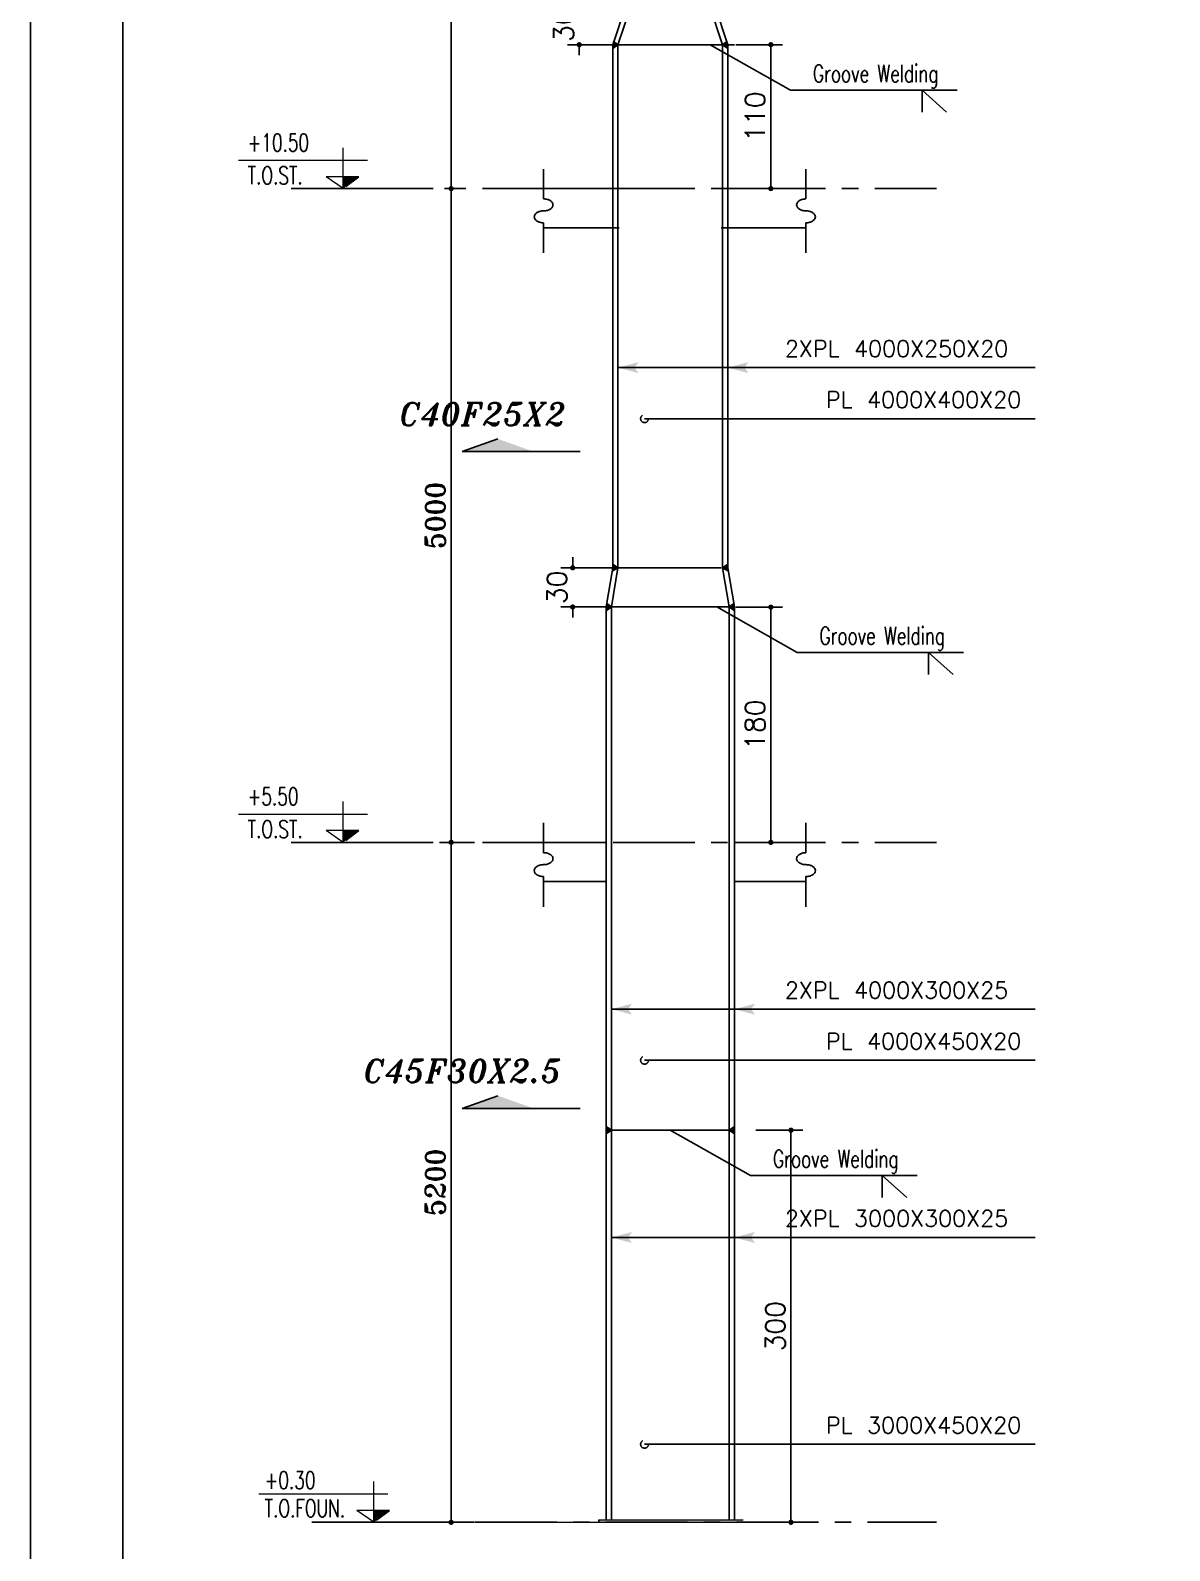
# Model space of a CAD drawing. Header units: inches. Extents: x 1387 to 2676, y -3554 to -2136.
# Drawn here: x 2520.25 to 2537.67, y -2344.64 to -2321.39 of the extents above; entities that cross this region are included whole.
import ezdxf

# ---------------------------------------------------------------- set-up
doc = ezdxf.new("R2010")
doc.units = ezdxf.units.IN
doc.header["$MEASUREMENT"] = 0
doc.linetypes.add('CENTER', pattern=[2, 1.25, -0.25, 0.25, -0.25])
doc.linetypes.add('HIDDEN', pattern=[0.375, 0.25, -0.125])
for name, color, linetype in [('1', 1, 'Continuous'), ('1R', 1, 'Continuous'), ('2H', 2, 'HIDDEN'), ('2Y', 2, 'Continuous'), ('3', 3, 'HIDDEN'), ('3G', 3, 'Continuous'), ('AXE', 1, 'CENTER'), ('COL-2', 3, 'Continuous'), ('D', 1, 'Continuous'), ('DIM', 8, 'Continuous'), ('Layer4', 118, 'Continuous'), ('LEVEL', 3, 'HIDDEN'), ('Pich', 2, 'Continuous')]:
    doc.layers.add(name, color=color, linetype=linetype)
doc.layers.add('2', color=2, linetype='Continuous', lineweight=9)
doc.styles.add('ITALICT', font='italict')
doc.styles.add('ROMANC', font='TXT.shx')
doc.styles.add('ROMANS', font='ROMANS')
doc.styles.add('ROMANT', font='romant')
doc.dimstyles.new('1-100', dxfattribs={"dimtxt": 0.3, "dimasz": 0.08, "dimexe": 0.18, "dimexo": 0.0625, "dimgap": 0.09, "dimtad": 1, "dimdec": 0, "dimlfac": 1000, "dimdsep": 46, "dimtxsty": 'ROMANT', "dimblk": 'DOT', "dimcen": 0.09, "dimclrd": 1, "dimclre": 1, "dimclrt": 3, "dimadec": 0, "dimazin": 0, "dimtfac": 1, "dimtdec": 0, "dimtix": 1, "dimtofl": 0, "dimtmove": 2, "dimatfit": 3, "dimldrblk": 'DOT', "dimfxl": 1, "dimtolj": 1, "dimarcsym": 0})
doc.dimstyles.new('1-50-2', dxfattribs={"dimtxt": 0.3, "dimasz": 0.08, "dimexe": 0.18, "dimexo": 0.0625, "dimgap": 0.09, "dimtad": 1, "dimdec": 0, "dimlfac": 500, "dimdsep": 46, "dimtxsty": 'ROMANT', "dimblk": 'DOT', "dimcen": 0.09, "dimclrd": 1, "dimclre": 1, "dimclrt": 3, "dimadec": 0, "dimazin": 0, "dimtfac": 1, "dimtdec": 0, "dimtix": 1, "dimtofl": 0, "dimtmove": 2, "dimatfit": 3, "dimldrblk": 'DOT', "dimfxl": 1, "dimtolj": 1, "dimarcsym": 0})

# ---------------------------------------------------------------- blocks, each defined once
blk = doc.blocks.new('DOT')
at = {"layer": 'DIM', "color": 0, "linetype": 'ByBlock'}
blk.add_line((-0.5, 0), (-1, 0), dxfattribs=at)
at = {"layer": 'DIM', "color": 0, "linetype": 'ByBlock', "const_width": 0.5}
blk.add_lwpolyline([(-0.25, 0, 1), (0.25, 0, 1)], format="xyb", close=True, dxfattribs=at)
blk = doc.blocks.new('*D1942')
at = {"layer": 'D', "color": 1, "lineweight": -2, "transparency": 16777216}
for p, q in [((2531.04, -2330.21), (2531.755, -2330.21)), ((2531.575, -2330.29), (2531.575, -2333.728)), ((2531.14, -2333.808), (2531.755, -2333.808))]:
    blk.add_line(p, q, dxfattribs=at)
at = {"layer": 'Defpoints', "color": 0, "transparency": 16777216}
for p in [(2530.978, -2330.21), (2531.078, -2333.808), (2531.575, -2333.808)]:
    blk.add_point(p, dxfattribs=at)
at = {"layer": 'D', "color": 1, "lineweight": -2, "transparency": 16777216, "xscale": 0.08, "yscale": 0.08, "zscale": 0.08}
for p, rotation in [((2531.575, -2330.21), 90), ((2531.575, -2333.808), 270)]:
    blk.add_blockref('DOT', p, dxfattribs=dict(at, rotation=rotation))
at = {"layer": 'D', "color": 2, "transparency": 16777216, "insert": (2531.335, -2332.009), "char_height": 0.3, "attachment_point": 5, "rotation": 90, "style": 'ROMANS'}
blk.add_mtext('\\A1;180', dxfattribs=at)
blk = doc.blocks.new('_Dot')
at = {"layer": 'DIM', "color": 0, "lineweight": -2}
blk.add_line((-0.5, 0), (-1, 0), dxfattribs=at)
at = {"layer": 'DIM', "color": 0, "const_width": 0.5}
blk.add_lwpolyline([(-0.25, 0, 1), (0.25, 0, 1)], format="xyb", close=True, dxfattribs=at)
blk = doc.blocks.new('*D1941')
at = {"layer": 'D', "color": 1, "lineweight": -2, "transparency": 16777216}
for p, q in [((2529.294, -2329.608), (2528.365, -2329.608)), ((2528.545, -2329.528), (2528.545, -2329.448)), ((2529.182, -2330.208), (2528.365, -2330.208)), ((2528.545, -2330.288), (2528.545, -2330.368))]:
    blk.add_line(p, q, dxfattribs=at)
at = {"layer": 'Defpoints', "color": 0, "transparency": 16777216}
for p in [(2529.356, -2329.608), (2528.545, -2330.208), (2529.245, -2330.208, -0.015)]:
    blk.add_point(p, dxfattribs=at)
at = {"layer": 'D', "color": 1, "lineweight": -2, "transparency": 16777216, "xscale": 0.08, "yscale": 0.08, "zscale": 0.08}
for p, rotation in [((2528.545, -2329.608), 270), ((2528.545, -2330.208), 90)]:
    blk.add_blockref('DOT', p, dxfattribs=dict(at, rotation=rotation))
at = {"layer": 'D', "color": 2, "transparency": 16777216, "insert": (2528.305, -2329.908), "char_height": 0.3, "attachment_point": 5, "rotation": 90, "style": 'ROMANS'}
blk.add_mtext('\\A1;30', dxfattribs=at)
blk = doc.blocks.new('*D1944')
at = {"layer": 'Defpoints', "color": 0, "transparency": 16777216}
for p in [(2526.525, -2315.808), (2526.686, -2315.808), (2526.525, -2323.808)]:
    blk.add_point(p, dxfattribs=at)
at = {"layer": 'Pich', "color": 1, "lineweight": -2, "transparency": 16777216}
for p, q in [((2526.587, -2315.808), (2526.866, -2315.808)), ((2526.686, -2323.728), (2526.686, -2315.888)), ((2526.587, -2323.808), (2526.866, -2323.808))]:
    blk.add_line(p, q, dxfattribs=at)
at = {"layer": 'Pich', "color": 1, "lineweight": -2, "transparency": 16777216, "xscale": 0.08, "yscale": 0.08, "zscale": 0.08}
for p, rotation in [((2526.686, -2315.808), 90), ((2526.686, -2323.808), 270)]:
    blk.add_blockref('DOT', p, dxfattribs=dict(at, rotation=rotation))
at = {"layer": 'Pich', "color": 3, "transparency": 16777216, "insert": (2526.446, -2319.808), "char_height": 0.3, "attachment_point": 5, "rotation": 90, "style": 'ROMANT'}
blk.add_mtext('\\A1;4000', dxfattribs=at)
blk = doc.blocks.new('*D1945')
at = {"layer": 'Defpoints', "color": 0, "transparency": 16777216}
for p in [(2526.686, -2323.808), (2526.686, -2333.808), (2526.686, -2333.808)]:
    blk.add_point(p, dxfattribs=at)
at = {"layer": 'Pich', "color": 1, "lineweight": -2, "transparency": 16777216}
for p, q in [((2526.749, -2323.808), (2526.866, -2323.808)), ((2526.686, -2323.888), (2526.686, -2333.728)), ((2526.749, -2333.808), (2526.866, -2333.808))]:
    blk.add_line(p, q, dxfattribs=at)
at = {"layer": 'Pich', "color": 1, "lineweight": -2, "transparency": 16777216, "xscale": 0.08, "yscale": 0.08, "zscale": 0.08}
for p, rotation in [((2526.686, -2323.808), 90), ((2526.686, -2333.808), 270)]:
    blk.add_blockref('DOT', p, dxfattribs=dict(at, rotation=rotation))
at = {"layer": 'Pich', "color": 3, "transparency": 16777216, "insert": (2526.446, -2328.808), "char_height": 0.3, "attachment_point": 5, "rotation": 90, "style": 'ROMANT'}
blk.add_mtext('\\A1;5000', dxfattribs=at)
blk = doc.blocks.new('*D1946')
at = {"layer": 'Defpoints', "color": 0, "transparency": 16777216}
for p in [(2527.106, -2333.808), (2526.686, -2344.208), (2527.106, -2344.208)]:
    blk.add_point(p, dxfattribs=at)
at = {"layer": 'Pich', "color": 1, "lineweight": -2, "transparency": 16777216}
for p, q in [((2527.044, -2333.808), (2526.506, -2333.808)), ((2526.686, -2333.888), (2526.686, -2344.128)), ((2527.044, -2344.208), (2526.506, -2344.208))]:
    blk.add_line(p, q, dxfattribs=at)
at = {"layer": 'Pich', "color": 1, "lineweight": -2, "transparency": 16777216, "xscale": 0.08, "yscale": 0.08, "zscale": 0.08}
for p, rotation in [((2526.686, -2333.808), 90), ((2526.686, -2344.208), 270)]:
    blk.add_blockref('DOT', p, dxfattribs=dict(at, rotation=rotation))
at = {"layer": 'Pich', "color": 3, "transparency": 16777216, "insert": (2526.446, -2339.008), "char_height": 0.3, "attachment_point": 5, "rotation": 90, "style": 'ROMANT'}
blk.add_mtext('\\A1;5200', dxfattribs=at)
blk = doc.blocks.new('*D1951')
at = {"layer": 'D', "color": 1, "lineweight": -2, "transparency": 16777216}
for p, q in [((2529.394, -2321.008), (2528.465, -2321.008)), ((2528.645, -2320.928), (2528.645, -2320.848)), ((2529.282, -2321.608), (2528.465, -2321.608)), ((2528.645, -2321.688), (2528.645, -2321.768))]:
    blk.add_line(p, q, dxfattribs=at)
at = {"layer": 'Defpoints', "color": 0, "transparency": 16777216}
for p in [(2529.456, -2321.008), (2528.645, -2321.608), (2529.345, -2321.608, -0.015)]:
    blk.add_point(p, dxfattribs=at)
at = {"layer": 'D', "color": 1, "lineweight": -2, "transparency": 16777216, "xscale": 0.08, "yscale": 0.08, "zscale": 0.08}
for p, rotation in [((2528.645, -2321.008), 270), ((2528.645, -2321.608), 90)]:
    blk.add_blockref('DOT', p, dxfattribs=dict(at, rotation=rotation))
at = {"layer": 'D', "color": 2, "transparency": 16777216, "insert": (2528.405, -2321.308), "char_height": 0.3, "attachment_point": 5, "rotation": 90, "style": 'ROMANS'}
blk.add_mtext('\\A1;30', dxfattribs=at)
blk = doc.blocks.new('*D1952')
at = {"layer": 'D', "color": 1, "lineweight": -2, "transparency": 16777216}
for p, q in [((2531.348, -2338.21), (2532.063, -2338.21)), ((2531.883, -2338.29), (2531.883, -2344.128)), ((2531.448, -2344.208), (2532.063, -2344.208))]:
    blk.add_line(p, q, dxfattribs=at)
at = {"layer": 'Defpoints', "color": 0, "transparency": 16777216}
for p in [(2531.285, -2338.21), (2531.385, -2344.208), (2531.883, -2344.208)]:
    blk.add_point(p, dxfattribs=at)
at = {"layer": 'D', "color": 1, "lineweight": -2, "transparency": 16777216, "xscale": 0.08, "yscale": 0.08, "zscale": 0.08}
for p, rotation in [((2531.883, -2338.21), 90), ((2531.883, -2344.208), 270)]:
    blk.add_blockref('DOT', p, dxfattribs=dict(at, rotation=rotation))
at = {"layer": 'D', "color": 2, "transparency": 16777216, "insert": (2531.643, -2341.209), "char_height": 0.3, "attachment_point": 5, "rotation": 90, "style": 'ROMANS'}
blk.add_mtext('\\A1;300', dxfattribs=at)
blk = doc.blocks.new('*D1953')
at = {"layer": 'D', "color": 1, "lineweight": -2, "transparency": 16777216}
for p, q in [((2531.04, -2321.608), (2531.755, -2321.608)), ((2531.575, -2321.688), (2531.575, -2323.728)), ((2531.14, -2323.808), (2531.755, -2323.808))]:
    blk.add_line(p, q, dxfattribs=at)
at = {"layer": 'Defpoints', "color": 0, "transparency": 16777216}
for p in [(2530.978, -2321.608, 0.015), (2531.078, -2323.808), (2531.575, -2323.808)]:
    blk.add_point(p, dxfattribs=at)
at = {"layer": 'D', "color": 1, "lineweight": -2, "transparency": 16777216, "xscale": 0.08, "yscale": 0.08, "zscale": 0.08}
for p, rotation in [((2531.575, -2321.608), 90), ((2531.575, -2323.808), 270)]:
    blk.add_blockref('DOT', p, dxfattribs=dict(at, rotation=rotation))
at = {"layer": 'D', "color": 2, "transparency": 16777216, "insert": (2531.335, -2322.708), "char_height": 0.3, "attachment_point": 5, "rotation": 90, "style": 'ROMANS'}
blk.add_mtext('\\A1;110', dxfattribs=at)

msp = doc.modelspace()

# ---------------------------------------------------------------- hatches: boundary and pattern name
at = {"layer": '1R'}
h = msp.add_hatch(color=256, dxfattribs=at)
h.dxf.hatch_style = 1
h.paths.add_polyline_path([(2529.16599939, -2321.55463112), (2529.15714304, -2321.6077692), (2529.23714304, -2321.6077692)])
h.paths.add_polyline_path([(2529.23714304, -2321.6077692), (2529.15714304, -2321.6077692), (2529.15714304, -2321.66489798)])
h = msp.add_hatch(color=256, dxfattribs=at)
h.dxf.hatch_style = 1
h.paths.add_polyline_path([(2530.90834212, -2321.55496367), (2530.91714304, -2321.6077692), (2530.83714304, -2321.6077692)])
h.paths.add_polyline_path([(2530.83714304, -2321.6077692), (2530.91714304, -2321.6077692), (2530.91714304, -2321.66489798)])
h = msp.add_hatch(color=256, dxfattribs=at)
h.dxf.hatch_style = 1
h.paths.add_polyline_path([(2529.15714304, -2329.55064041), (2529.15714304, -2329.6077692), (2529.23714304, -2329.6077692)])
h.paths.add_polyline_path([(2529.23714304, -2329.6077692), (2529.15714304, -2329.6077692), (2529.14819078, -2329.66148275)])
h = msp.add_hatch(color=256, dxfattribs=at)
h.dxf.hatch_style = 1
h.paths.add_polyline_path([(2530.91714304, -2329.55064041), (2530.91714304, -2329.6077692), (2530.83714304, -2329.6077692)])
h.paths.add_polyline_path([(2530.83714304, -2329.6077692), (2530.91714304, -2329.6077692), (2530.92610249, -2329.66152587)])
h = msp.add_hatch(color=256, dxfattribs=at)
h.dxf.hatch_style = 1
h.paths.add_polyline_path([(2529.06599939, -2330.15463112), (2529.05714304, -2330.2077692), (2529.13714304, -2330.2077692)])
h.paths.add_polyline_path([(2529.13714304, -2330.2077692), (2529.05714304, -2330.2077692), (2529.05714304, -2330.26489798)])
h = msp.add_hatch(color=256, dxfattribs=at)
h.dxf.hatch_style = 1
h.paths.add_polyline_path([(2531.00834212, -2330.15496367), (2531.01714304, -2330.2077692), (2530.93714304, -2330.2077692)])
h.paths.add_polyline_path([(2530.93714304, -2330.2077692), (2531.01714304, -2330.2077692), (2531.01714304, -2330.26489798)])
h = msp.add_hatch(color=256, dxfattribs=at)
h.dxf.hatch_style = 1
h.paths.add_polyline_path([(2529.05714304, -2338.15463112), (2529.05714304, -2338.2077692), (2529.13714304, -2338.2077692)])
h.paths.add_polyline_path([(2529.13714304, -2338.2077692), (2529.05714304, -2338.2077692), (2529.05714304, -2338.26489798)])
h = msp.add_hatch(color=256, dxfattribs=at)
h.dxf.hatch_style = 1
h.paths.add_polyline_path([(2531.01714304, -2338.15496367), (2531.01714304, -2338.2077692), (2530.93714304, -2338.2077692)])
h.paths.add_polyline_path([(2530.93714304, -2338.2077692), (2531.01714304, -2338.2077692), (2531.01714304, -2338.26489798)])
at = {"layer": 'COL-2'}
msp.add_hatch(color=256, dxfattribs=at).paths.add_polyline_path([(2531.14919096, -2344.1726692), (2528.94563346, -2344.1726692), (2528.94563346, -2344.2077692), (2531.14919096, -2344.2077692)])

# ---------------------------------------------------------------- linework, layer by layer
at = {"layer": '1'}
for p, q in [((2529.23714304, -2326.54679032), (2535.61945729, -2326.54679032)), ((2529.64344984, -2327.3277259), (2535.61945729, -2327.3277259)), ((2529.13714304, -2336.35947856), (2535.61945729, -2336.35947856)), ((2529.64344984, -2337.14041413), (2535.61945729, -2337.14041413)), ((2529.13714304, -2339.85179713), (2535.61945729, -2339.85179713)), ((2529.64344984, -2343.01413562), (2535.61945729, -2343.01413562))]:
    msp.add_line(p, q, dxfattribs=at)
msp.add_lwpolyline([(2578.30094543, -2359.28969763), (2578.30094543, -2278.02134746), (2521.6679488, -2278.02134746), (2521.6679488, -2359.28969763)], close=True, dxfattribs=at)
at = {"layer": '1R'}
for p, q in [((2529.05714304, -2321.6077692, 0.01499996), (2531.01714304, -2321.6077692, 0.01499996)), ((2529.05714304, -2321.6077692, 0.01499996), (2531.01714304, -2321.6077692, 0.01499996)), ((2529.05714304, -2321.6077692, 0.01499996), (2530.81714304, -2321.6077692, 0.01499996)), ((2529.05714304, -2321.6077692, 0.01499996), (2530.81714304, -2321.6077692, 0.01499996)), ((2529.23714304, -2321.6077692, 0.02999992), (2529.15714304, -2321.66489798, 0.02999992)), ((2529.23714304, -2321.6077692, 0.02999992), (2529.16599939, -2321.55463112, 0.01632841)), ((2531.87575291, -2322.30441907, 0.01499996), (2530.64763137, -2321.6077692, 0.01499996)), ((2530.83714304, -2321.6077692, 0.01499996), (2530.90834212, -2321.55496367, 0.01499996)), ((2530.83714304, -2321.6077692, 0.01499996), (2530.91714304, -2321.66489798, 0.01499996)), ((2534.42301768, -2322.30441907, 0.01499996), (2531.87575291, -2322.30441907, 0.01499996)), ((2529.23714304, -2329.6077692, 0.01499996), (2529.14811524, -2329.661936, -0.00135417)), ((2529.23714304, -2329.6077692, 0.01499996), (2529.15714304, -2329.55064041, 0.01499996)), ((2529.15714304, -2329.6077692), (2530.51714304, -2329.6077692)), ((2529.35714304, -2329.6077692, 0.01499996), (2530.81714304, -2329.6077692, 0.01499996)), ((2530.83714304, -2329.6077692, 0.01499996), (2530.91714304, -2329.55064041, 0.01499996)), ((2530.83714304, -2329.6077692, 0.01499996), (2530.92610249, -2329.66152587)), ((2529.05714304, -2330.2077692), (2531.01714304, -2330.2077692)), ((2529.05714304, -2330.2077692), (2531.01714304, -2330.2077692)), ((2529.05714304, -2330.2077692), (2530.81714304, -2330.2077692)), ((2529.05714304, -2330.2077692), (2530.81714304, -2330.2077692)), ((2529.13714304, -2330.2077692), (2529.05714304, -2330.26489798)), ((2529.13714304, -2330.2077692), (2529.06599939, -2330.15463112, -0.01367151)), ((2531.97575291, -2330.90441907), (2530.74763137, -2330.2077692)), ((2530.93714304, -2330.2077692), (2531.00834212, -2330.15496367)), ((2530.93714304, -2330.2077692), (2531.01714304, -2330.26489798)), ((2534.52301768, -2330.90441907), (2531.97575291, -2330.90441907)), ((2529.13714304, -2338.2077692), (2529.05714304, -2338.15463112)), ((2529.13714304, -2338.2077692), (2529.05714304, -2338.26489798)), ((2529.13714304, -2338.2077692), (2531.01714304, -2338.2077692)), ((2529.13714304, -2338.2077692), (2531.01714304, -2338.2077692)), ((2529.13714304, -2338.2077692), (2530.89714304, -2338.2077692)), ((2529.13714304, -2338.2077692), (2530.89714304, -2338.2077692)), ((2531.26526458, -2338.90441907), (2530.03714304, -2338.2077692)), ((2530.93714304, -2338.2077692), (2531.01714304, -2338.15496367)), ((2530.93714304, -2338.2077692), (2531.01714304, -2338.26489798)), ((2533.81252935, -2338.90441907), (2531.26526458, -2338.90441907))]:
    msp.add_line(p, q, dxfattribs=at)
at = {"layer": '2'}
for p, q in [((2525.0349121, -2323.8077692), (2525.0349121, -2323.18333853)), ((2525.404819, -2323.37965528), (2523.43316594, -2323.37965528)), ((2525.0349121, -2323.8077692), (2524.77486724, -2323.62760634)), ((2524.77493383, -2323.6228955), (2525.27502011, -2323.6228955)), ((2525.0349121, -2333.8077692), (2525.0349121, -2333.18333853)), ((2525.404819, -2333.37965528), (2523.43316594, -2333.37965528)), ((2525.0349121, -2333.8077692), (2524.77486724, -2333.62760634)), ((2524.77493383, -2333.6228955), (2525.27502011, -2333.6228955)), ((2525.50421329, -2344.2077692), (2525.50421329, -2343.58333853)), ((2525.71705929, -2343.77965528), (2523.74540622, -2343.77965528)), ((2525.50421329, -2344.2077692), (2525.24416843, -2344.02760634)), ((2525.24423502, -2344.0228955), (2525.7443213, -2344.0228955)), ((2528.21012481, -2344.2077692), (2532.22035368, -2344.2077692)), ((2528.94563346, -2344.1726692), (2531.14963346, -2344.1726692))]:
    msp.add_line(p, q, dxfattribs=at)
at = {"layer": '2H'}
for p, q in [((2525.27495352, -2323.62760634), (2525.0349121, -2323.8077692)), ((2525.27495352, -2333.62760634), (2525.0349121, -2333.8077692)), ((2525.74425471, -2344.02760634), (2525.50421329, -2344.2077692))]:
    msp.add_line(p, q, dxfattribs=at)
at = {"layer": '2Y'}
for p, q in [((2533.88870671, -2322.64029659, 0.01499996), (2533.88870671, -2322.3052914, 0.01499996)), ((2533.88870671, -2322.3052914, 0.01499996), (2534.26340923, -2322.64029659, 0.01499996)), ((2528.10040516, -2323.96621595), (2528.10040516, -2323.51059283)), ((2532.11253408, -2323.96621595), (2532.11253408, -2323.51059283)), ((2528.10040516, -2324.79216283), (2528.10040516, -2324.33157835)), ((2532.11253408, -2324.79216283), (2532.11253408, -2324.33157835)), ((2533.98870671, -2331.24029659), (2533.98870671, -2330.9052914)), ((2533.98870671, -2330.9052914), (2534.36340923, -2331.24029659)), ((2528.10040516, -2333.96621595), (2528.10040516, -2333.51059283)), ((2532.11253408, -2333.96621595), (2532.11253408, -2333.51059283)), ((2528.10040516, -2334.79216283), (2528.10040516, -2334.33157835)), ((2532.11253408, -2334.79216283), (2532.11253408, -2334.33157835)), ((2533.27821838, -2339.24029659), (2533.27821838, -2338.9052914)), ((2533.27821838, -2338.9052914), (2533.6529209, -2339.24029659))]:
    msp.add_line(p, q, dxfattribs=at)
for centre, radius, start, end in [((2528.10040516, -2324.18998524), 0.22376929, 75.201495889, 90.000000003), ((2528.11765088, -2324.1247059), 0.15625036, 57.470460436, 75.201495889), ((2528.14394534, -2324.08347878), 0.10735174, 33.001544692, 57.470460436), ((2528.18385972, -2324.05755655), 0.05975846, 359.999999998, 33.001544691), ((2532.02907951, -2324.05755655), 0.05975846, 146.998455309, 180.000000002), ((2532.06899389, -2324.08347878), 0.10735174, 122.529539564, 146.998455308), ((2532.09528836, -2324.1247059), 0.15625036, 104.798504111, 122.529539564), ((2532.11253408, -2324.18998524), 0.22376929, 89.999999997, 104.798504111), ((2528.01695059, -2324.24023775), 0.05975846, 146.998455308, 179.999999999), ((2528.01695059, -2324.24023775), 0.05975846, 180, 213.001544691), ((2528.05686497, -2324.26615998), 0.10735174, 122.529539564, 146.998455308), ((2528.05686497, -2324.21431551), 0.10735174, 213.001544692, 237.470460436), ((2528.08315943, -2324.3073871), 0.15625036, 104.798504114, 122.529539568), ((2528.10040516, -2324.37266644), 0.22376929, 89.999999997, 104.798504111), ((2528.10040516, -2323.92512786), 0.22376929, 270, 284.798504114), ((2528.11765088, -2323.99040719), 0.15625036, 284.798504111, 302.529539564), ((2528.14394534, -2324.03163432), 0.10735174, 302.529539564, 326.998455309), ((2528.18385972, -2324.05755655), 0.05975846, 326.998455309, 0), ((2532.02907951, -2324.05755655), 0.05975846, 180, 213.001544691), ((2532.06899389, -2324.03163432), 0.10735174, 213.001544691, 237.470460436), ((2532.09528836, -2323.99040719), 0.15625036, 237.470460436, 255.201495889), ((2532.11253408, -2323.92512786), 0.22376929, 255.201495886, 270), ((2532.11253408, -2324.37266644), 0.22376929, 75.201495889, 90.000000003), ((2532.1297798, -2324.3073871), 0.15625036, 57.470460432, 75.201495886), ((2532.15607426, -2324.26615998), 0.10735174, 33.001544692, 57.470460436), ((2532.15607426, -2324.21431551), 0.10735174, 302.529539564, 326.998455308), ((2532.19598864, -2324.24023775), 0.05975846, 0.000000001, 33.001544692), ((2532.19598864, -2324.24023775), 0.05975846, 326.998455309, 0), ((2528.08315943, -2324.17308839), 0.15625036, 237.470460436, 255.201495889), ((2528.10040516, -2324.10780906), 0.22376929, 255.201495889, 270), ((2532.11253408, -2324.10780906), 0.22376929, 270, 284.798504111), ((2532.1297798, -2324.17308839), 0.15625036, 284.798504111, 302.529539564), ((2528.10040516, -2334.18998524), 0.22376929, 75.201495889, 90.000000003), ((2528.11765088, -2334.1247059), 0.15625036, 57.470460436, 75.201495889), ((2528.14394534, -2334.08347878), 0.10735174, 33.001544692, 57.470460436), ((2528.18385972, -2334.05755655), 0.05975846, 359.999999998, 33.001544691), ((2532.02907951, -2334.05755655), 0.05975846, 146.998455309, 180.000000002), ((2532.06899389, -2334.08347878), 0.10735174, 122.529539564, 146.998455308), ((2532.09528836, -2334.1247059), 0.15625036, 104.798504111, 122.529539564), ((2532.11253408, -2334.18998524), 0.22376929, 89.999999997, 104.798504111), ((2528.01695059, -2334.24023775), 0.05975846, 146.998455308, 179.999999999), ((2528.01695059, -2334.24023775), 0.05975846, 180, 213.001544691), ((2528.05686497, -2334.26615998), 0.10735174, 122.529539564, 146.998455308), ((2528.05686497, -2334.21431551), 0.10735174, 213.001544692, 237.470460436), ((2528.08315943, -2334.3073871), 0.15625036, 104.798504114, 122.529539568), ((2528.10040516, -2334.37266644), 0.22376929, 89.999999997, 104.798504111), ((2528.10040516, -2333.92512786), 0.22376929, 270, 284.798504114), ((2528.11765088, -2333.99040719), 0.15625036, 284.798504111, 302.529539564), ((2528.14394534, -2334.03163432), 0.10735174, 302.529539564, 326.998455309), ((2528.18385972, -2334.05755655), 0.05975846, 326.998455309, 0), ((2532.02907951, -2334.05755655), 0.05975846, 180, 213.001544691), ((2532.06899389, -2334.03163432), 0.10735174, 213.001544691, 237.470460436), ((2532.09528836, -2333.99040719), 0.15625036, 237.470460436, 255.201495889), ((2532.11253408, -2333.92512786), 0.22376929, 255.201495886, 270), ((2532.11253408, -2334.37266644), 0.22376929, 75.201495889, 90.000000003), ((2532.1297798, -2334.3073871), 0.15625036, 57.470460432, 75.201495886), ((2532.15607426, -2334.26615998), 0.10735174, 33.001544692, 57.470460436), ((2532.15607426, -2334.21431551), 0.10735174, 302.529539564, 326.998455308), ((2532.19598864, -2334.24023775), 0.05975846, 0.000000001, 33.001544692), ((2532.19598864, -2334.24023775), 0.05975846, 326.998455309, 0), ((2528.08315943, -2334.17308839), 0.15625036, 237.470460436, 255.201495889), ((2528.10040516, -2334.10780906), 0.22376929, 255.201495889, 270), ((2532.11253408, -2334.10780906), 0.22376929, 270, 284.798504111), ((2532.1297798, -2334.17308839), 0.15625036, 284.798504111, 302.529539564)]:
    msp.add_arc(centre, radius, start, end, dxfattribs=at)
at = {"layer": '3'}
for centre in [(2529.64344984, -2327.3277259), (2529.64344984, -2337.14041413), (2529.64344984, -2343.01413562)]:
    msp.add_circle(centre, 0.06, dxfattribs=at)
for points in [[(2525.0349121, -2323.8077692), (2525.27495352, -2323.62760634), (2525.0349121, -2323.62760634)], [(2529.23714304, -2326.54679032), (2529.49437835, -2326.54679032), (2529.5507777, -2326.46273431)], [(2529.23714304, -2326.54679032), (2529.49437835, -2326.54679032), (2529.5507777, -2326.63084633)], [(2530.91714304, -2326.54679032), (2531.17437835, -2326.54679032), (2531.2307777, -2326.46273431)], [(2530.91714304, -2326.54679032), (2531.17437835, -2326.54679032), (2531.2307777, -2326.63084633)], [(2525.0349121, -2333.8077692), (2525.27495352, -2333.62760634), (2525.0349121, -2333.62760634)], [(2529.13714304, -2336.35947856), (2529.39437835, -2336.35947856), (2529.4507777, -2336.27542255)], [(2529.13714304, -2336.35947856), (2529.39437835, -2336.35947856), (2529.4507777, -2336.44353456)], [(2531.01714304, -2336.35947856), (2531.27437835, -2336.35947856), (2531.3307777, -2336.27542255)], [(2531.01714304, -2336.35947856), (2531.27437835, -2336.35947856), (2531.3307777, -2336.44353456)], [(2529.13714304, -2339.85179713), (2529.39437835, -2339.85179713), (2529.4507777, -2339.76774112)], [(2529.13714304, -2339.85179713), (2529.39437835, -2339.85179713), (2529.4507777, -2339.93585314)], [(2531.01714304, -2339.85179713), (2531.27437835, -2339.85179713), (2531.3307777, -2339.76774112)], [(2531.01714304, -2339.85179713), (2531.27437835, -2339.85179713), (2531.3307777, -2339.93585314)], [(2525.50421329, -2344.2077692), (2525.74425471, -2344.02760634), (2525.50421329, -2344.02760634)]]:
    msp.add_solid(points, dxfattribs=at)
at = {"layer": '3G'}
for p, q in [((2529.15714304, -2321.6077692, 0.01499996), (2529.35714304, -2321.0077692, 0.01499996)), ((2529.23714304, -2321.6077692, 0.01499996), (2529.43714304, -2321.0077692, 0.01499996)), ((2530.63714304, -2321.0077692, 0.01499996), (2530.83714304, -2321.6077692, 0.01499996)), ((2530.71714304, -2321.0077692, 0.01499996), (2530.91714304, -2321.6077692, 0.01499996)), ((2529.15714304, -2329.6077692), (2529.15714304, -2321.6077692, 0.01499996)), ((2529.23714304, -2329.6077692), (2529.23714304, -2321.6077692, 0.01499996)), ((2530.83714304, -2329.6077692), (2530.83714304, -2321.6077692, 0.01499996)), ((2530.83714304, -2329.6077692), (2530.83714304, -2321.6077692, 0.01499996)), ((2530.91714304, -2329.6077692), (2530.91714304, -2321.6077692, 0.01499996)), ((2529.25714304, -2323.8077692), (2528.10040516, -2323.8077692)), ((2530.81714304, -2323.8077692), (2532.11253408, -2323.8077692)), ((2529.25714304, -2324.4077692), (2528.10040516, -2324.4077692)), ((2530.81714304, -2324.4077692), (2532.11253408, -2324.4077692)), ((2526.85689214, -2327.8305215), (2527.40082495, -2327.6369547)), ((2528.65977153, -2327.8305215), (2526.85689214, -2327.8305215)), ((2529.05714304, -2330.2077692, -0.01499996), (2529.15714304, -2329.6077692)), ((2529.13714304, -2330.2077692, -0.01499996), (2529.23714304, -2329.6077692)), ((2530.83714304, -2329.6077692), (2530.93714304, -2330.2077692)), ((2530.91714304, -2329.6077692), (2531.01714304, -2330.2077692)), ((2529.05714304, -2344.1726692), (2529.05714304, -2330.2077692)), ((2529.13714304, -2344.1726692), (2529.13714304, -2330.2077692)), ((2530.93714304, -2344.1726692), (2530.93714304, -2330.2077692)), ((2530.93714304, -2344.1726692), (2530.93714304, -2330.2077692)), ((2531.01714304, -2344.1726692), (2531.01714304, -2330.2077692)), ((2529.05714304, -2333.8077692), (2528.10040516, -2333.8077692)), ((2531.01714304, -2333.8077692), (2532.11253408, -2333.8077692)), ((2529.05714304, -2334.4077692), (2528.10040516, -2334.4077692)), ((2531.01714304, -2334.4077692), (2532.11253408, -2334.4077692)), ((2526.85689214, -2337.87666911), (2527.40082495, -2337.68310231)), ((2528.65977153, -2337.87666911), (2526.85689214, -2337.87666911))]:
    msp.add_line(p, q, dxfattribs=at)
for points in [[(2526.85689214, -2327.8305215), (2527.40082495, -2327.6369547), (2527.40082495, -2327.8305215)], [(2527.94475776, -2327.8305215), (2527.40082495, -2327.6369547), (2527.40082495, -2327.8305215)], [(2526.85689214, -2337.87666911), (2527.40082495, -2337.68310231), (2527.40082495, -2337.87666911)], [(2527.94475776, -2337.87666911), (2527.40082495, -2337.68310231), (2527.40082495, -2337.87666911)]]:
    msp.add_solid(points, dxfattribs=at)
at = {"layer": 'AXE'}
for p, q in [((2525.1633815, -2323.8077692, -0.01499996), (2534.10728873, -2323.8077692, -0.01499996)), ((2525.1633815, -2333.8077692), (2534.10728873, -2333.8077692)), ((2525.05187192, -2344.2077692), (2534.10728873, -2344.2077692))]:
    msp.add_line(p, q, dxfattribs=at)
at = {"layer": 'COL-2'}
msp.add_line((2528.94563346, -2344.1726692), (2528.94563346, -2344.2077692), dxfattribs=at)
at = {"layer": 'D'}
for p, q in [((2524.24229958, -2323.8077692), (2526.39266038, -2323.8077692)), ((2524.24229958, -2333.8077692), (2526.39266038, -2333.8077692)), ((2524.55453986, -2344.2077692), (2526.70490066, -2344.2077692))]:
    msp.add_line(p, q, dxfattribs=at)
at = {"layer": 'Layer4'}
msp.add_lwpolyline([(2520.25212388, -2276.60552254), (2520.25212388, -2360.70552254), (2579.71677035, -2360.70552254), (2579.71677035, -2276.60552254)], close=True, dxfattribs=at)

# ---------------------------------------------------------------- texts
at = {"layer": '2Y', "style": 'ROMANC'}
for s, p in [('2XPL 4000X250X20', (2531.78979338, -2326.38113325)), ('PL 4000X400X20', (2532.41741798, -2327.16206883)), ('2XPL 4000X300X25', (2531.78979338, -2336.19382149)), ('PL 4000X450X20', (2532.41741798, -2336.97475707)), ('2XPL 3000X300X25', (2531.78979338, -2339.68614006)), ('PL 3000X450X20', (2532.41741798, -2342.84847855))]:
    msp.add_text(s, height=0.2499993062, dxfattribs=at).set_placement(p)
at = {"layer": '3G', "style": 'ITALICT'}
for s, p in [('C40F25X2', (2525.89528398, -2327.43295238)), ('C45F30X2.5', (2525.34769391, -2337.47909998))]:
    msp.add_text(s, height=0.35, dxfattribs=at).set_placement(p)
at = {"layer": 'LEVEL', "style": 'ROMANS', "width": 0.7}
for s, p in [('Groove Welding', (2532.21956483, -2322.18285462, 0.01499996)), ('+10.50', (2523.57396416, -2323.24002116)), ('T.O.ST.  ', (2523.57396416, -2323.74126807)), ('Groove Welding', (2532.31956483, -2330.78285462)), ('+5.50', (2523.57396416, -2333.24002116)), ('T.O.ST.  ', (2523.57396416, -2333.74126807)), ('Groove Welding', (2531.6090765, -2338.78285462)), ('+0.30', (2523.83406224, -2343.6987166)), ('T.O.FOUN.', (2523.83406224, -2344.12827395))]:
    msp.add_text(s, height=0.27, dxfattribs=at).set_placement(p)

# ---------------------------------------------------------------- dimensions: what is measured, and where the dimension line sits
at = {"layer": 'D'}
for base, p1, p2, text, picture, middle in [((2528.64534357, -2321.6077692, 0.04499989), (2529.45640605, -2321.0077692, 0.04499989), (2529.34484268, -2321.6077692, 0.02999992), '30', '*D1951', (2528.40534357, -2321.3077692, 0.04499989)), ((2531.57509394, -2323.8077692), (2530.97770355, -2321.6077692, 0.01499996), (2531.07770355, -2323.8077692), '110', '*D1953', (2531.33509394, -2322.7077692)), ((2528.54534357, -2330.2077692, 0.01499996), (2529.35640605, -2329.6077692, 0.01499996), (2529.24484268, -2330.2077692), '30', '*D1941', (2528.30534357, -2329.9077692, 0.01499996)), ((2531.57509394, -2333.8077692), (2530.97770355, -2330.20960802), (2531.07770355, -2333.8077692), '180', '*D1942', (2531.33509394, -2332.00868861)), ((2531.88250952, -2344.2077692), (2531.28511913, -2338.20960802), (2531.38511913, -2344.2077692), '300', '*D1952', (2531.64250952, -2341.20868861))]:
    dim = msp.add_linear_dim(base=base, p1=p1, p2=p2, angle=90, text=text, dimstyle='1-100', override={"dimtxsty": 'ROMANS', "dimclrt": 2, "dimtmove": 1}, dxfattribs=at)
    dim.commit()
    dim.dimension.update_dxf_attribs({"geometry": picture, "text_midpoint": middle})
at = {"layer": 'Pich'}
for base, p1, p2, picture, middle in [((2526.68637268, -2315.8077692), (2526.52489696, -2323.8077692), (2526.52489696, -2315.8077692), '*D1944', (2526.44637268, -2319.8077692)), ((2526.68637268, -2333.8077692), (2526.68637268, -2323.8077692), (2526.68637268, -2333.8077692), '*D1945', (2526.44637268, -2328.8077692)), ((2526.68637268, -2344.2077692), (2527.10637268, -2333.8077692), (2527.10637268, -2344.2077692), '*D1946', (2526.44637268, -2339.0077692))]:
    dim = msp.add_linear_dim(base=base, p1=p1, p2=p2, angle=90, dimstyle='1-50-2', dxfattribs=at)
    dim.commit()
    dim.dimension.update_dxf_attribs({"geometry": picture, "text_midpoint": middle})

doc.saveas('drawing.dxf')
